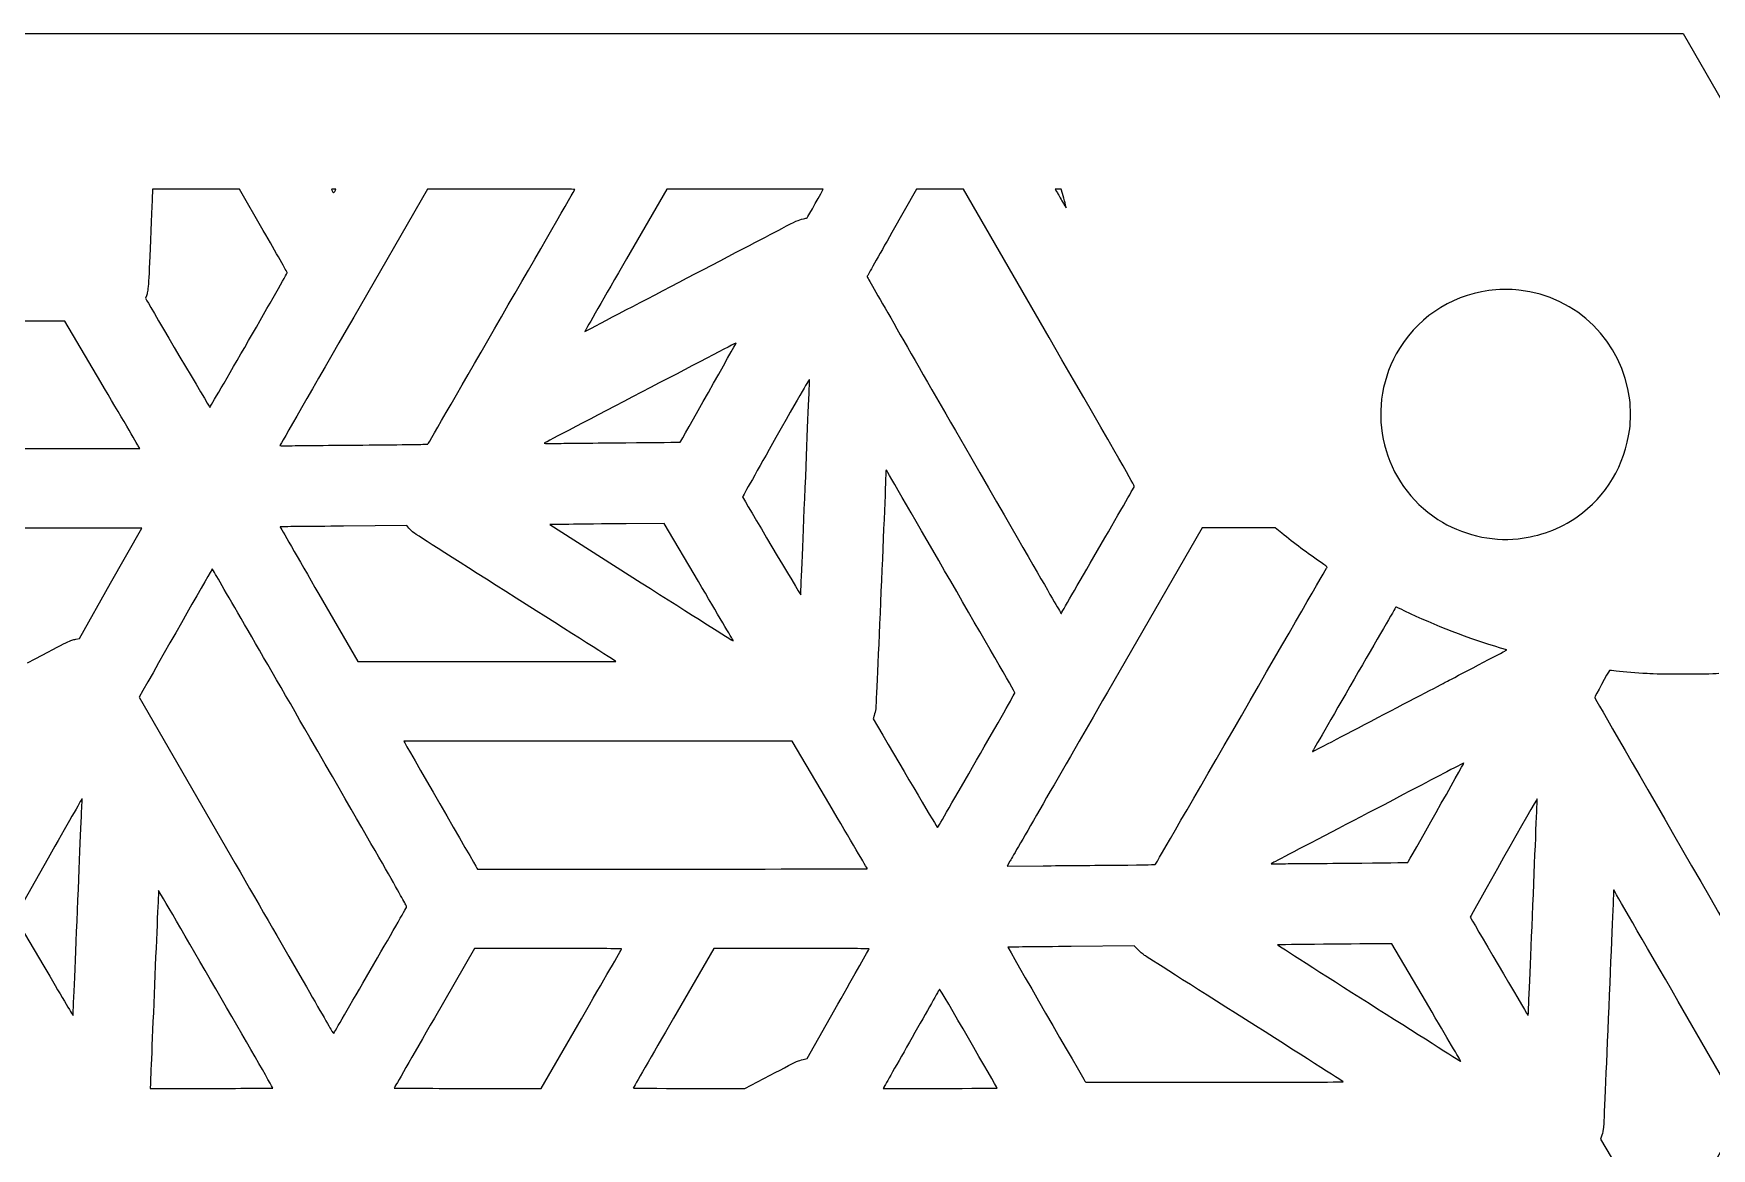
# Model space of a CAD drawing. Extents: x 18 to 192, y 74 to 223.
# Drawn here: x 95.5 to 149.2, y 187.8 to 223.5 of the extents above; entities that cross this region are included whole.
import ezdxf

# ---------------------------------------------------------------- set-up
doc = ezdxf.new("R2010")
doc.units = 0
doc.layers.add('Layer_1', color=7, linetype='CONTINUOUS')

msp = doc.modelspace()

# ---------------------------------------------------------------- linework, layer by layer
at = {"layer": 'Layer_1', "color": 7}
for points in [[(56.601667, 214.6203), (61.709904, 223.46863), (104.99546, 223.46863), (148.28103, 223.46863), (153.40475, 214.59292)], [(102.85472, 217.16999), (102.09181, 218.48938), (100.70037, 218.49338), (99.308934, 218.49738), (99.308794, 218.42318)], [(105.15942, 218.45758), (105.17982, 218.49638), (105.10132, 218.49638)], [(105.15932, 218.45758), (105.15942, 218.45758)], [(110.47102, 218.49257), (108.11229, 218.48857), (105.74966, 214.39652)], [(118.2695, 218.49686), (115.76707, 218.49686), (114.47796, 216.26377)], [(127.99937, 213.74884), (125.26235, 218.48941), (124.50889, 218.49341), (123.75543, 218.49741), (122.9695, 217.10917)], [(128.42606, 218.35175), (128.38786, 218.49639), (128.28996, 218.49639), (128.19206, 218.49639), (128.23526, 218.42229)], [(99.112994, 215.08303), (99.083794, 215.00613), (99.129394, 214.92583)], [(97.657934, 212.32059), (96.507874, 214.27591), (90.287254, 214.27661), (84.066634, 214.27732), (84.094734, 214.23142)], [(114.24554, 214.51777), (114.24554, 214.51733)], [(102.38524, 213.65258), (102.38515, 213.65185)], [(86.406104, 210.23092), (86.426204, 210.19912), (92.664274, 210.19912), (98.902354, 210.19912), (98.855154, 210.28222), (98.855134, 210.28218)], [(106.23749, 210.31279), (106.23749, 210.31318)], [(114.44958, 210.38311), (114.44958, 210.38348)], [(112.63126, 207.77356), (112.01886, 207.76456), (114.94548, 205.90655)], [(116.77849, 205.94373), (115.68488, 207.80216), (114.46426, 207.79216)], [(96.858194, 204.10104), (96.972484, 204.12564), (97.970624, 205.88854), (98.968764, 207.65146), (96.483174, 207.65546)], [(107.51207, 207.6533), (107.44307, 207.7326), (105.4186, 207.7152)], [(135.44043, 207.48706), (135.22877, 207.65736), (134.06371, 207.65778), (132.89864, 207.6582), (129.86598, 202.40534)], [(129.54918, 206.93991), (129.54918, 206.93921)], [(104.63363, 205.53875), (105.8777, 203.38348), (110.01108, 203.3832)], [(117.88338, 204.06561), (117.88338, 204.06602)], [(142.60589, 203.7351), (142.64519, 203.7589), (142.44203, 203.8181)], [(114.13858, 203.3882), (114.13853, 203.38809)], [(99.004934, 202.45673), (98.885314, 202.24374), (101.95195, 196.93223)], [(122.40006, 201.66295), (122.36546, 201.55881), (122.50356, 201.32289)], [(120.978, 198.80811), (119.78001, 200.84231), (113.56614, 200.84231)], [(95.972384, 197.10129), (94.905434, 195.21584), (95.832774, 193.64096)], [(109.68954, 196.78192), (109.70944, 196.75022), (115.9474, 196.75022)], [(122.18065, 196.76212), (122.18069, 196.762)], [(126.74415, 196.99892), (126.65495, 196.84536), (127.80917, 196.85546)], [(135.15821, 196.95009), (135.10181, 196.92079), (135.45459, 196.92149)], [(96.909764, 195.42586), (96.910034, 195.42586)], [(140.03579, 192.5372), (138.96409, 194.35753), (138.79682, 194.35753)], [(111.97006, 194.20957), (109.61463, 194.20957), (108.32822, 191.98144)], [(119.7539, 194.20955), (117.2653, 194.20955), (115.9812, 191.98568)], [(130.83552, 194.17332), (130.72284, 194.29068), (128.70344, 194.27328)], [(120.13157, 190.65867), (120.25494, 190.68887), (121.2417, 192.43159)], [(148.95758, 186.79231), (150.19416, 188.93496), (148.13019, 192.50973)], [(109.39524, 189.73683), (111.74866, 189.73683), (113.03238, 191.95956)], [(116.47571, 189.73637), (118.26373, 189.73637), (119.0698, 190.15778)], [(99.241824, 189.89513), (99.233824, 189.73638), (101.19736, 189.73638)], [(103.1609, 189.74538), (103.16126, 189.74576)], [(122.71673, 189.78224), (122.68873, 189.73634), (124.51022, 189.73634)], [(126.3317, 189.74534), (126.33171, 189.74582)], [(129.14368, 189.97188), (129.16868, 189.93368), (133.2888, 189.93368)], [(145.68337, 188.23722), (145.64557, 188.11529), (146.46191, 186.72821)]]:
    msp.add_lwpolyline(points, dxfattribs=at)
for points in [[(128.50686, 218.0542)], [(120.19402, 208.94324)], [(143.00103, 207.31417)], [(138.51101, 201.59177)], [(125.67469, 200.22751)], [(130.17416, 196.87616)], [(137.63712, 196.93849)], [(143.47759, 195.59868)], [(106.2739, 193.50459)], [(141.14267, 190.65688)], [(137.4085, 189.94428)]]:
    msp.add_lwpolyline(points, close=True, dxfattribs=at)
for points in [[(99.308794, 218.42318), (99.308794, 218.38238), (99.280394, 217.6791), (99.245794, 216.86031)], [(105.10132, 218.49638), (105.01492, 218.49638), (105.01502, 218.49666), (105.07802, 218.39958)], [(105.07802, 218.39958), (105.09872, 218.36768), (105.10042, 218.36738), (105.11922, 218.39258)], [(105.11922, 218.39258), (105.13002, 218.40698), (105.14802, 218.43628), (105.15932, 218.45758)], [(108.12272, 210.34458), (108.13652, 210.35948), (112.8135, 218.45555), (112.82504, 218.48457)], [(112.82504, 218.48457), (112.82804, 218.49157), (111.76832, 218.49487), (110.47102, 218.49257)], [(120.77193, 218.48986), (120.77193, 218.49386), (119.64584, 218.49686), (118.2695, 218.49686)], [(120.25174, 217.57548), (120.26534, 217.58908), (120.77193, 218.47952), (120.77193, 218.48986)], [(128.23526, 218.42229), (128.25906, 218.38149), (128.33735, 218.24559), (128.40929, 218.12019)], [(128.40929, 218.12019), (128.48119, 217.99478), (128.54219, 217.89423), (128.54476, 217.89674)], [(128.50686, 218.05421), (128.48346, 218.13831), (128.44706, 218.27219), (128.42606, 218.35175)], [(128.54476, 217.89674), (128.54776, 217.89974), (128.53026, 217.97014), (128.50686, 218.0542)], [(119.44549, 217.23732), (119.89182, 217.47177), (119.97531, 217.50859), (120.1361, 217.54188)], [(120.1361, 217.54188), (120.193, 217.55368), (120.24502, 217.56878), (120.25174, 217.57548)], [(103.61875, 215.82125), (103.61813, 215.83735), (103.27432, 216.44433), (102.85472, 217.16999)], [(118.23899, 216.60559), (118.67361, 216.83278), (119.21653, 217.11705), (119.44549, 217.23732)], [(122.9695, 217.10917), (122.53723, 216.34565), (122.18006, 215.7118), (122.17578, 215.70064)], [(99.245794, 216.86031), (99.181494, 215.33943), (99.174394, 215.24437), (99.112994, 215.08303)], [(114.24554, 214.51733), (115.35413, 215.09732), (116.90287, 215.9072), (118.23899, 216.60559)], [(102.38515, 213.65185), (103.06425, 214.82887), (103.61937, 215.80511), (103.61875, 215.82125)], [(114.47796, 216.26377), (113.76895, 215.03557), (113.17626, 214.00924), (113.16087, 213.98301)], [(122.17578, 215.70064), (122.17178, 215.68904), (123.45115, 213.45783), (125.16156, 210.49533)], [(143.03217, 215.26768), (142.78377, 215.29658), (142.32471, 215.28928), (142.06748, 215.25238)], [(99.129394, 214.92583), (99.275134, 214.66906), (101.13763, 211.5128), (101.14346, 211.51269)], [(142.06748, 215.25238), (140.79817, 215.07043), (139.71302, 214.3279), (139.10591, 213.2259)], [(146.57433, 211.75837), (146.33979, 213.62792), (144.90431, 215.0501), (143.03217, 215.26768)], [(105.74966, 214.39652), (104.45022, 212.14588), (103.38704, 210.29934), (103.38704, 210.29309)], [(113.16005, 213.94971), (113.17495, 213.95771), (113.66346, 214.21324), (114.24554, 214.51777)], [(113.16087, 213.98301), (113.13367, 213.93661), (113.13357, 213.93571), (113.16005, 213.94971)], [(130.72307, 208.97903), (130.73427, 209.00363), (130.30087, 209.76259), (127.99937, 213.74884)], [(101.14346, 211.51269), (101.14746, 211.51269), (101.70614, 212.47557), (102.38524, 213.65258)], [(117.98882, 213.57956), (117.98582, 213.58256), (111.94912, 210.43077), (111.84665, 210.37211)], [(116.19459, 210.40078), (116.20669, 210.41318), (117.99211, 213.57629), (117.98882, 213.57956)], [(139.10591, 213.2259), (138.09056, 211.38286), (138.67152, 209.0734), (140.43748, 207.93258)], [(98.855134, 210.28218), (98.829234, 210.32788), (98.290464, 211.24516), (97.657934, 212.32059)], [(120.33151, 212.38949), (120.32751, 212.43699), (120.22552, 212.26198), (119.25737, 210.55143)], [(120.19402, 208.94324), (120.27192, 210.80979), (120.33376, 212.3606), (120.33151, 212.38949)], [(146.57447, 210.82445), (146.60537, 211.06343), (146.60527, 211.51192), (146.57433, 211.75837)], [(119.25737, 210.55143), (118.66884, 209.5116), (118.18941, 208.65536), (118.19198, 208.6487)], [(125.16156, 210.49533), (128.70293, 204.36151), (128.37999, 204.91962), (128.38475, 204.92499)], [(144.89402, 208.01593), (145.82633, 208.66586), (146.42485, 209.66617), (146.57447, 210.82445)], [(103.38704, 210.29309), (103.38704, 210.28709), (103.6077, 210.28509), (103.8774, 210.29009)], [(103.8774, 210.29009), (104.1471, 210.29409), (105.20914, 210.30469), (106.23749, 210.31279)], [(106.23749, 210.31318), (107.64421, 210.32428), (108.11105, 210.33198), (108.12272, 210.34458)], [(111.84665, 210.37211), (111.82515, 210.35981), (111.92475, 210.35751), (112.26293, 210.36211)], [(112.26293, 210.36211), (112.50741, 210.36611), (113.4914, 210.37511), (114.44958, 210.38311)], [(114.44958, 210.38348), (115.40776, 210.39148), (116.19301, 210.39918), (116.19459, 210.40078)], [(122.77575, 209.47062), (122.77575, 209.25882), (122.46323, 201.95701), (122.45056, 201.87293)], [(122.78875, 209.51342), (122.78075, 209.52142), (122.77575, 209.50542), (122.77575, 209.47062)], [(126.90564, 202.38654), (126.89454, 202.41514), (122.80199, 209.4998), (122.78875, 209.51342)], [(120.04883, 205.52361), (120.05083, 205.53791), (120.11613, 207.0767), (120.19402, 208.94324)], [(129.54918, 206.93921), (130.18749, 208.04504), (130.71574, 208.96296), (130.72307, 208.97903)], [(118.19198, 208.6487), (118.21798, 208.5811), (120.04614, 205.50437), (120.04883, 205.52361)], [(114.46426, 207.79216), (113.79293, 207.78716), (112.96807, 207.77836), (112.63126, 207.77356)], [(140.43748, 207.93258), (141.19014, 207.44637), (142.13293, 207.21892), (143.00103, 207.31417)], [(143.00107, 207.3142), (143.70939, 207.3919), (144.32765, 207.62111), (144.89402, 208.01593)], [(96.483174, 207.65546), (95.116104, 207.65746), (93.993064, 207.65446), (93.987524, 207.64846)], [(103.39185, 207.6959), (103.39085, 207.69491), (103.9494, 206.72415), (104.63363, 205.53875)], [(105.4186, 207.7152), (104.30515, 207.7052), (103.39311, 207.697), (103.39185, 207.6959)], [(107.66777, 207.5056), (107.62007, 207.5432), (107.55004, 207.60971), (107.51207, 207.6533)], [(110.94354, 205.41514), (109.18953, 206.52725), (107.71543, 207.46797), (107.66777, 207.5056)], [(136.70043, 206.55175), (136.2781, 206.84117), (135.82757, 207.1756), (135.44043, 207.48706)], [(128.38475, 204.92499), (128.38675, 204.92699), (128.91086, 205.83409), (129.54918, 206.93991)], [(101.22162, 206.34598), (101.21122, 206.34798), (99.797474, 203.86787), (99.004934, 202.45673)], [(104.3447, 200.95743), (102.63442, 203.91951), (101.22903, 206.34436), (101.22162, 206.34598)], [(134.14913, 201.65381), (135.64931, 204.25378), (136.88243, 206.38836), (136.88941, 206.39729)], [(136.88941, 206.39729), (136.89841, 206.40849), (136.83991, 206.45619), (136.70043, 206.55175)], [(114.94548, 205.90655), (116.55512, 204.88463), (117.87718, 204.04803), (117.88338, 204.04741)], [(117.88338, 204.06602), (117.87738, 204.07662), (117.37997, 204.92159), (116.77849, 205.94373)], [(114.13853, 203.38809), (114.13553, 203.39109), (112.69755, 204.30303), (110.94354, 205.41514)], [(139.08952, 205.12452), (139.08252, 205.11752), (138.4822, 204.07956), (137.75463, 202.81838)], [(139.38058, 205.00215), (139.21414, 205.08295), (139.0967, 205.13231), (139.08952, 205.12452)], [(142.44203, 203.8181), (141.46093, 204.10393), (140.32966, 204.54147), (139.38058, 205.00215)], [(95.308434, 203.34786), (96.725784, 204.08983), (96.662054, 204.05885), (96.858194, 204.10104)], [(117.88338, 204.04741), (117.88938, 204.04684), (117.88938, 204.05541), (117.88338, 204.06561)], [(141.73399, 203.27703), (142.1919, 203.51586), (142.58425, 203.72199), (142.60589, 203.7351)], [(110.01108, 203.3832), (112.28444, 203.3832), (114.14181, 203.3852), (114.13858, 203.3882)], [(140.74621, 202.76111), (140.83161, 202.80601), (141.27608, 203.0382), (141.73399, 203.27703)], [(145.9263, 203.0981), (145.8897, 203.051), (145.45127, 202.24953), (145.45462, 202.23587)], [(146.14627, 203.0804), (146.02738, 203.0928), (145.9284, 203.1008), (145.9263, 203.0981)], [(147.13149, 202.9986), (146.77387, 203.0225), (146.41602, 203.0522), (146.14627, 203.0804)], [(149.42295, 202.99888), (149.04412, 202.97358), (147.50819, 202.97338), (147.13149, 202.9986)], [(129.86598, 202.40534), (128.19801, 199.51627), (126.79319, 197.08338), (126.74415, 196.99892)], [(137.75463, 202.81838), (137.02705, 201.5572), (136.42899, 200.52057), (136.4256, 200.51474)], [(138.51107, 201.59181), (139.65503, 202.19), (140.66084, 202.71619), (140.74621, 202.76111)], [(122.45056, 201.87293), (122.44156, 201.81473), (122.41906, 201.72023), (122.40006, 201.66295)], [(125.67469, 200.22754), (126.35505, 201.40641), (126.90898, 202.37796), (126.90564, 202.38654)], [(145.45462, 202.23587), (145.46062, 202.20947), (151.65237, 191.48714), (151.66116, 191.48714)], [(131.40326, 196.90666), (131.41336, 196.91766), (132.64896, 199.05384), (134.14913, 201.65381)], [(136.42526, 200.50414), (136.42826, 200.50414), (137.36706, 200.99357), (138.51101, 201.59177)], [(107.44065, 195.53655), (107.45285, 195.56815), (107.13097, 196.13181), (104.3447, 200.95743)], [(113.56614, 200.84231), (110.14851, 200.84231), (107.35226, 200.83931), (107.35226, 200.83631)], [(107.35226, 200.83631), (107.35226, 200.83031), (109.64846, 196.84734), (109.68954, 196.78192)], [(122.50356, 201.32289), (123.42143, 199.75474), (124.42152, 198.06733), (124.42867, 198.07474)], [(136.4256, 200.51474), (136.4226, 200.50874), (136.4216, 200.50414), (136.42526, 200.50414)], [(124.42867, 198.07474), (124.43367, 198.07974), (124.99433, 199.04863), (125.67469, 200.22751)], [(140.59099, 199.79135), (140.02605, 199.49523), (135.337, 197.04293), (135.15821, 196.95009)], [(139.47379, 196.96186), (139.48689, 196.97516), (141.2763, 200.14064), (141.27231, 200.14352)], [(141.27231, 200.14352), (141.27031, 200.14552), (140.96352, 199.98662), (140.59099, 199.79135)], [(97.050694, 198.99864), (97.044694, 198.99164), (96.559214, 198.13827), (95.972384, 197.10129)], [(96.910034, 195.42586), (96.986534, 197.26791), (97.052054, 198.82803), (97.055694, 198.8928)], [(97.055694, 198.8928), (97.059694, 198.9576), (97.057694, 199.0052), (97.050694, 198.99864)], [(122.18069, 196.762), (122.17769, 196.769), (121.63689, 197.6893), (120.978, 198.80811)], [(143.61474, 198.99552), (143.60974, 199.00872), (141.47293, 195.23736), (141.47293, 195.21604)], [(143.47757, 195.59871), (143.55517, 197.46064), (143.61693, 198.9892), (143.61474, 198.99552)], [(101.95195, 196.93223), (103.63861, 194.0109), (105.03652, 191.59013), (105.05843, 191.55275)], [(115.9474, 196.75022), (119.37828, 196.75022), (122.18324, 196.75522), (122.18065, 196.76212)], [(127.80917, 196.85546), (128.444, 196.86146), (129.50824, 196.87036), (130.17416, 196.87616)], [(130.1742, 196.87616), (131.18893, 196.88516), (131.38793, 196.88996), (131.40326, 196.90666)], [(135.45459, 196.92149), (135.64861, 196.92192), (136.63075, 196.92949), (137.63712, 196.93849)], [(137.63708, 196.93856), (138.64344, 196.94756), (139.46996, 196.95806), (139.47379, 196.96186)], [(99.505824, 196.06139), (99.500824, 196.05539), (99.441524, 194.70173), (99.373374, 193.05249)], [(103.16126, 189.74576), (103.16126, 189.76826), (99.513494, 196.07063), (99.505824, 196.06139)], [(146.06288, 196.08115), (146.06088, 196.07915), (145.99008, 194.39865), (145.90508, 192.34635)], [(148.13019, 192.50973), (146.99501, 194.47586), (146.06472, 196.08298), (146.06288, 196.08115)], [(96.765424, 192.07137), (96.768424, 192.07437), (96.833324, 193.58379), (96.909764, 195.42586)], [(106.27385, 193.50455), (106.90808, 194.60274), (107.43314, 195.51714), (107.44065, 195.53655)], [(143.33251, 192.13574), (143.33451, 192.17844), (143.39991, 193.73674), (143.47759, 195.59868)], [(141.47293, 195.21604), (141.47293, 195.20374), (143.24343, 192.18626), (143.30511, 192.09344)], [(138.79682, 194.35753), (138.06896, 194.35753), (135.30648, 194.33103), (135.30685, 194.32403)], [(114.3208, 194.19617), (114.3238, 194.20417), (113.45452, 194.20957), (111.97006, 194.20957)], [(113.03238, 191.95956), (113.73843, 193.18231), (114.31821, 194.18879), (114.3208, 194.19617)], [(122.23548, 194.19195), (122.24148, 194.20605), (121.73913, 194.20955), (119.7539, 194.20955)], [(121.2417, 192.43159), (121.78442, 193.39009), (122.23162, 194.18224), (122.23548, 194.19195)], [(126.67866, 194.25028), (126.67366, 194.24528), (129.08053, 190.06824), (129.14368, 189.97188)], [(128.70344, 194.27328), (127.59276, 194.26328), (126.68161, 194.25338), (126.67866, 194.25028)], [(131.05088, 193.98802), (130.99438, 194.02542), (130.89749, 194.10876), (130.83552, 194.17332)], [(134.28084, 191.93747), (132.56083, 193.02791), (131.10735, 193.95065), (131.05088, 193.98802)], [(135.30685, 194.32403), (135.30725, 194.31703), (141.16074, 190.59846), (141.17367, 190.59728)], [(95.832774, 193.64096), (96.342814, 192.77478), (96.762504, 192.06846), (96.765424, 192.07137)], [(105.10953, 191.49635), (105.11553, 191.50235), (105.63967, 192.40639), (106.2739, 193.50459)], [(99.373374, 193.05249), (99.305174, 191.40325), (99.246014, 189.98244), (99.241824, 189.89513)], [(124.49466, 192.9136), (124.48966, 192.9086), (124.09342, 192.21217), (123.61485, 191.36621)], [(126.33171, 189.74582), (126.33171, 189.76892), (124.50328, 192.92186), (124.49466, 192.9136)], [(141.14264, 190.65689), (141.12334, 190.68989), (140.62523, 191.53601), (140.03579, 192.5372)], [(145.90508, 192.34635), (145.82018, 190.29404), (145.74399, 188.55735), (145.73587, 188.48702)], [(108.32822, 191.98144), (107.6207, 190.75596), (107.04182, 189.74949), (107.04182, 189.74483)], [(115.9812, 191.98568), (115.27494, 190.76255), (114.69498, 189.75607), (114.69239, 189.74907)], [(137.40852, 189.94428), (137.4083, 189.95028), (136.00084, 190.84704), (134.28084, 191.93747)], [(143.30511, 192.09344), (143.32851, 192.05824), (143.32851, 192.05824), (143.33251, 192.13574)], [(105.05843, 191.55275), (105.08033, 191.51535), (105.10333, 191.48995), (105.10953, 191.49635)], [(123.61485, 191.36621), (123.13627, 190.52025), (122.73212, 189.80747), (122.71673, 189.78224)], [(119.0698, 190.15778), (119.51314, 190.38955), (119.90565, 190.5903), (119.94204, 190.60387)], [(119.94204, 190.60387), (119.97844, 190.61747), (120.06372, 190.64217), (120.13157, 190.65867)], [(141.17367, 190.59728), (141.17567, 190.59714), (141.16197, 190.62388), (141.14267, 190.65688)], [(101.19736, 189.73638), (102.2773, 189.73638), (103.1609, 189.74038), (103.1609, 189.74538)], [(107.04182, 189.74483), (107.04182, 189.73983), (108.10086, 189.73683), (109.39524, 189.73683)], [(114.69239, 189.74907), (114.68939, 189.74107), (115.41801, 189.73637), (116.47571, 189.73637)], [(124.51022, 189.73634), (125.51203, 189.73634), (126.3317, 189.74034), (126.3317, 189.74534)], [(133.2888, 189.93368), (135.55486, 189.93368), (137.40873, 189.93868), (137.4085, 189.94428)], [(145.73587, 188.48702), (145.72787, 188.41672), (145.70407, 188.30428), (145.68337, 188.23722)]]:
    msp.add_open_spline(points, degree=3, dxfattribs=at)

doc.saveas('drawing.dxf')
